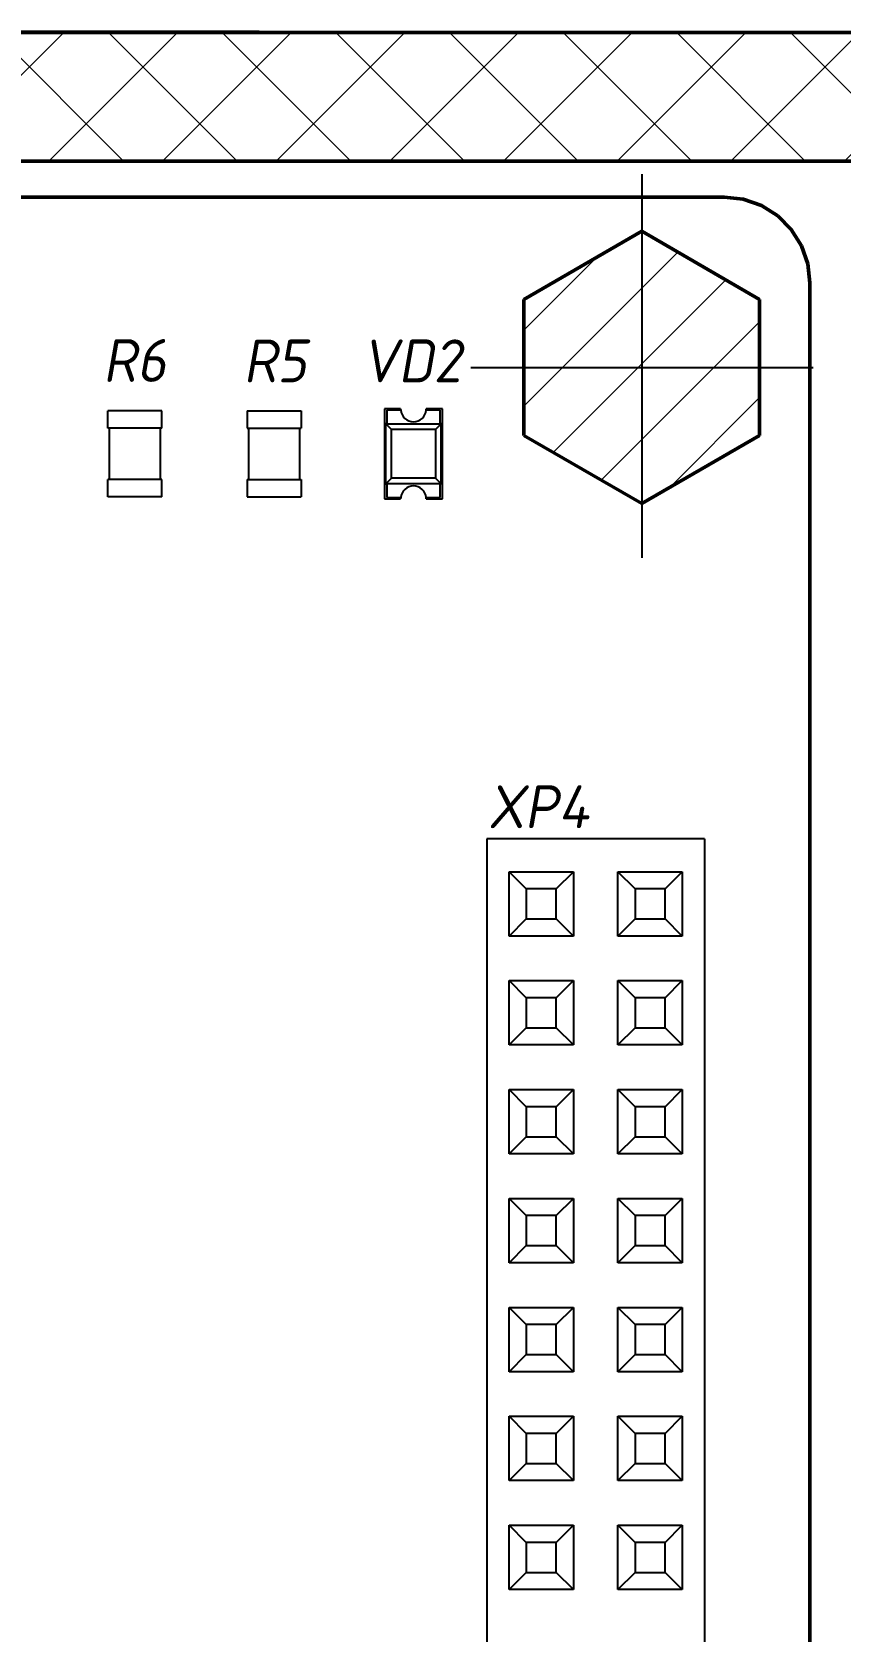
# Model space of a CAD drawing. Header units: inches. Extents: x -14 to 5184, y -66 to 1689.
# Drawn here: x 2417.65 to 2436.5, y 1442.8 to 1480.11 of the extents above; entities that cross this region are included whole.
import ezdxf

# ---------------------------------------------------------------- set-up
doc = ezdxf.new("R2010")
doc.units = ezdxf.units.IN
doc.header["$MEASUREMENT"] = 0
for name, color, linetype, lineweight in [('Видимые тонкие (ГОСТ)', 7, 'Continuous', 25), ('Видимый контур (ГОСТ)', 7, 'Continuous', 50), ('Маркер центра (ГОСТ)', 7, 'Continuous', 25), ('Штриховка (ГОСТ)', 7, 'Continuous', 18)]:
    doc.layers.add(name, color=color, linetype=linetype, lineweight=lineweight)
doc.styles.add('Standart2', font='gost_b.ttf', dxfattribs={"oblique": 10, "height": 2})

msp = doc.modelspace()

# ---------------------------------------------------------------- hatches: boundary and pattern name
at = {"layer": 'Штриховка (ГОСТ)'}
h = msp.add_hatch(dxfattribs=at)
h.set_pattern_fill('ANSI37', color=256, scale=15, style=0)
h.set_pattern_definition([(45, (-1048.1199, 909.1897), (-1.3258252, 1.3258252), []), (135, (-1048.1199, 909.1897), (-1.3258252, -1.3258252), [])])
edge = h.paths.add_edge_path()
edge.add_ellipse((2344.2502, 1411.0967), major_axis=(-5, -0.0003), ratio=1, start_angle=0, end_angle=90)
edge.add_line((2344.2504, 1406.0967), (2464.2504, 1406.1028))
edge.add_ellipse((2464.2502, 1411.1028), major_axis=(0.0003, -5), ratio=1, start_angle=0, end_angle=90)
edge.add_line((2469.2502, 1411.103), (2469.2469, 1475.103))
edge.add_ellipse((2464.2469, 1475.1028), major_axis=(5, 0.0003), ratio=1, start_angle=0, end_angle=90)
edge.add_line((2464.2467, 1480.1028), (2344.2467, 1480.0967))
edge.add_ellipse((2344.2469, 1475.0967), major_axis=(-0.0003, 5), ratio=1, start_angle=0, end_angle=90)
edge.add_line((2339.2469, 1475.0965), (2339.2502, 1411.0965))
edge = h.paths.add_edge_path(flags=0)
edge.add_ellipse((2462.25, 1414.1027), major_axis=(-0.0002, 3.5), ratio=1, start_angle=0, end_angle=360)
edge = h.paths.add_edge_path(flags=0)
edge.add_ellipse((2462.2471, 1472.1027), major_axis=(-0.0002, 3.5), ratio=1, start_angle=0, end_angle=360)
edge = h.paths.add_edge_path(flags=0)
edge.add_ellipse((2346.2471, 1472.0968), major_axis=(-0.0002, 3.5), ratio=1, start_angle=0, end_angle=360)
edge = h.paths.add_edge_path(flags=0)
edge.add_ellipse((2346.25, 1414.0968), major_axis=(-0.0002, 3.5), ratio=1, start_angle=0, end_angle=360)
edge = h.paths.add_edge_path(flags=0)
edge.add_ellipse((2459.2472, 1469.1025), major_axis=(-2, -0.0001), ratio=1, start_angle=0, end_angle=90)
edge.add_line((2459.2473, 1467.1025), (2466.2473, 1467.1029))
edge.add_line((2466.2473, 1467.1029), (2466.2497, 1419.1029))
edge.add_line((2466.2497, 1419.1029), (2459.2497, 1419.1025))
edge.add_ellipse((2459.2498, 1417.1025), major_axis=(-0.0001, 2), ratio=1, start_angle=0, end_angle=90)
edge.add_line((2457.2498, 1417.1024), (2457.2503, 1409.1024))
edge.add_line((2457.2503, 1409.1024), (2351.2503, 1409.0971))
edge.add_line((2351.2503, 1409.0971), (2351.2498, 1417.0971))
edge.add_ellipse((2349.2498, 1417.097), major_axis=(2, 0.0001), ratio=1, start_angle=0, end_angle=90)
edge.add_line((2349.2497, 1419.097), (2342.2497, 1419.0966))
edge.add_line((2342.2497, 1419.0966), (2342.2473, 1467.0966))
edge.add_line((2342.2473, 1467.0966), (2349.2473, 1467.097))
edge.add_ellipse((2349.2472, 1469.097), major_axis=(0.0001, -2), ratio=1, start_angle=0, end_angle=90)
edge.add_line((2351.2472, 1469.0971), (2351.2468, 1477.0971))
edge.add_line((2351.2468, 1477.0971), (2457.2468, 1477.1024))
edge.add_line((2457.2468, 1477.1024), (2457.2472, 1469.1024))
h = msp.add_hatch(dxfattribs=at)
h.set_pattern_fill('ANSI31', color=256, scale=10, style=0)
h.set_pattern_definition([(45, (-1048.1199, 909.1897), (-0.88388348, 0.88388348), [])])
h.paths.add_polyline_path([(2431.8754, 1475.4625), (2434.6254, 1473.8748), (2434.6254, 1470.6993), (2431.8754, 1469.1116), (2429.1254, 1470.6993), (2429.1254, 1473.8748)])

# ---------------------------------------------------------------- linework, layer by layer
at = {"layer": 'Видимые тонкие (ГОСТ)', "transparency": 33554687}
for p, q in [((2420.681, 1471.2736), (2419.421, 1471.2736)), ((2419.421, 1470.8736), (2419.421, 1471.2736)), ((2420.681, 1470.8736), (2420.681, 1471.2736)), ((2422.6709, 1471.2736), (2423.9309, 1471.2736)), ((2422.6709, 1471.2736), (2422.6709, 1470.8736)), ((2423.9309, 1471.2736), (2423.9309, 1470.8736)), ((2426.2509, 1471.3236), (2425.8759, 1471.3236)), ((2425.8759, 1471.3236), (2425.8759, 1469.2236)), ((2425.9259, 1471.2946), (2425.9259, 1470.9736)), ((2426.2524, 1471.2946), (2425.9259, 1471.2946)), ((2427.1759, 1471.2946), (2426.8495, 1471.2946)), ((2427.2259, 1471.3236), (2426.8509, 1471.3236)), ((2427.1759, 1470.9736), (2427.1759, 1471.2946)), ((2427.2259, 1469.2236), (2427.2259, 1471.3236)), ((2420.681, 1470.8736), (2419.421, 1470.8736)), ((2419.451, 1470.8736), (2419.451, 1469.6736)), ((2420.651, 1469.6736), (2420.651, 1470.8736)), ((2422.6709, 1470.8736), (2423.9309, 1470.8736)), ((2422.7009, 1470.8736), (2422.7009, 1469.6736)), ((2423.9009, 1469.6736), (2423.9009, 1470.8736)), ((2425.9009, 1470.9736), (2425.9036, 1470.9736)), ((2425.9009, 1470.9736), (2425.9009, 1469.5736)), ((2425.9259, 1470.9736), (2425.9036, 1470.9736)), ((2426.0349, 1470.8423), (2425.9036, 1470.9736)), ((2425.9259, 1470.9736), (2427.1759, 1470.9736)), ((2427.067, 1470.8423), (2426.0349, 1470.8423)), ((2426.0349, 1469.7049), (2426.0349, 1470.8423)), ((2427.1983, 1470.9736), (2427.067, 1470.8423)), ((2427.067, 1470.8423), (2427.067, 1469.7049)), ((2427.1983, 1470.9736), (2427.1759, 1470.9736)), ((2427.1983, 1470.9736), (2427.2009, 1470.9736)), ((2427.2009, 1469.5736), (2427.2009, 1470.9736)), ((2425.9036, 1469.5736), (2426.0349, 1469.7049)), ((2427.067, 1469.7049), (2426.0349, 1469.7049)), ((2427.067, 1469.7049), (2427.1983, 1469.5736)), ((2420.681, 1469.6736), (2419.421, 1469.6736)), ((2419.421, 1469.2736), (2419.421, 1469.6736)), ((2420.681, 1469.2736), (2420.681, 1469.6736)), ((2422.6709, 1469.6736), (2423.9309, 1469.6736)), ((2422.6709, 1469.6736), (2422.6709, 1469.2736)), ((2423.9309, 1469.6736), (2423.9309, 1469.2736)), ((2425.9009, 1469.5736), (2425.9036, 1469.5736)), ((2425.9259, 1469.5736), (2425.9036, 1469.5736)), ((2425.9259, 1469.5736), (2425.9259, 1469.2527)), ((2427.1759, 1469.5736), (2425.9259, 1469.5736)), ((2427.1983, 1469.5736), (2427.1759, 1469.5736)), ((2427.1759, 1469.2527), (2427.1759, 1469.5736)), ((2427.1983, 1469.5736), (2427.2009, 1469.5736)), ((2420.681, 1469.2736), (2419.421, 1469.2736)), ((2422.6709, 1469.2736), (2423.9309, 1469.2736)), ((2425.8759, 1469.2236), (2426.2509, 1469.2236)), ((2425.9259, 1469.2527), (2426.2524, 1469.2527)), ((2426.8495, 1469.2527), (2427.1759, 1469.2527)), ((2426.8509, 1469.2236), (2427.2259, 1469.2236)), ((2433.341, 1461.2987), (2428.261, 1461.2987)), ((2428.261, 1461.2987), (2428.261, 1425.2996)), ((2433.341, 1461.2987), (2433.341, 1425.2996)), ((2428.781, 1459.0287), (2428.781, 1460.5287)), ((2428.781, 1460.5287), (2430.281, 1460.5287)), ((2429.181, 1460.1287), (2428.781, 1460.5287)), ((2429.881, 1460.1287), (2430.281, 1460.5287)), ((2430.281, 1460.5287), (2430.281, 1459.0287)), ((2431.321, 1460.5287), (2432.821, 1460.5287)), ((2431.321, 1459.0287), (2431.321, 1460.5287)), ((2431.721, 1460.1287), (2431.321, 1460.5287)), ((2432.421, 1460.1287), (2432.821, 1460.5287)), ((2432.821, 1460.5287), (2432.821, 1459.0287)), ((2429.181, 1460.1287), (2429.181, 1459.4287)), ((2429.881, 1460.1287), (2429.181, 1460.1287)), ((2429.881, 1459.4287), (2429.881, 1460.1287)), ((2431.721, 1460.1287), (2431.721, 1459.4287)), ((2432.421, 1460.1287), (2431.721, 1460.1287)), ((2432.421, 1459.4287), (2432.421, 1460.1287)), ((2428.781, 1459.0287), (2429.181, 1459.4287)), ((2429.181, 1459.4287), (2429.881, 1459.4287)), ((2430.281, 1459.0287), (2429.881, 1459.4287)), ((2431.321, 1459.0287), (2431.721, 1459.4287)), ((2431.721, 1459.4287), (2432.421, 1459.4287)), ((2432.821, 1459.0287), (2432.421, 1459.4287)), ((2430.281, 1459.0287), (2428.781, 1459.0287)), ((2432.821, 1459.0287), (2431.321, 1459.0287)), ((2428.781, 1457.9887), (2430.281, 1457.9887)), ((2428.781, 1456.4887), (2428.781, 1457.9887)), ((2429.181, 1457.5887), (2428.781, 1457.9887)), ((2428.781, 1456.4887), (2428.781, 1457.9887)), ((2428.781, 1457.9887), (2430.281, 1457.9887)), ((2429.181, 1457.5887), (2428.781, 1457.9887)), ((2429.881, 1457.5887), (2430.281, 1457.9887)), ((2429.881, 1457.5887), (2430.281, 1457.9887)), ((2430.281, 1457.9887), (2430.281, 1456.4887)), ((2430.281, 1457.9887), (2430.281, 1456.4887)), ((2431.321, 1457.9887), (2432.821, 1457.9887)), ((2431.321, 1456.4887), (2431.321, 1457.9887)), ((2431.721, 1457.5887), (2431.321, 1457.9887)), ((2431.321, 1457.9887), (2432.821, 1457.9887)), ((2431.321, 1456.4887), (2431.321, 1457.9887)), ((2431.721, 1457.5887), (2431.321, 1457.9887)), ((2432.421, 1457.5887), (2432.821, 1457.9887)), ((2432.421, 1457.5887), (2432.821, 1457.9887)), ((2432.821, 1457.9887), (2432.821, 1456.4887)), ((2432.821, 1457.9887), (2432.821, 1456.4887)), ((2429.181, 1457.5887), (2429.181, 1456.8887)), ((2429.881, 1457.5887), (2429.181, 1457.5887)), ((2429.181, 1457.5887), (2429.181, 1456.8887)), ((2429.881, 1457.5887), (2429.181, 1457.5887)), ((2429.881, 1456.8887), (2429.881, 1457.5887)), ((2429.881, 1456.8887), (2429.881, 1457.5887)), ((2431.721, 1457.5887), (2431.721, 1456.8887)), ((2432.421, 1457.5887), (2431.721, 1457.5887)), ((2431.721, 1457.5887), (2431.721, 1456.8887)), ((2432.421, 1457.5887), (2431.721, 1457.5887)), ((2432.421, 1456.8887), (2432.421, 1457.5887)), ((2432.421, 1456.8887), (2432.421, 1457.5887)), ((2428.781, 1456.4887), (2429.181, 1456.8887)), ((2428.781, 1456.4887), (2429.181, 1456.8887)), ((2429.181, 1456.8887), (2429.881, 1456.8887)), ((2429.181, 1456.8887), (2429.881, 1456.8887)), ((2430.281, 1456.4887), (2429.881, 1456.8887)), ((2430.281, 1456.4887), (2429.881, 1456.8887)), ((2431.321, 1456.4887), (2431.721, 1456.8887)), ((2431.321, 1456.4887), (2431.721, 1456.8887)), ((2431.721, 1456.8887), (2432.421, 1456.8887)), ((2431.721, 1456.8887), (2432.421, 1456.8887)), ((2432.821, 1456.4887), (2432.421, 1456.8887)), ((2432.821, 1456.4887), (2432.421, 1456.8887)), ((2430.281, 1456.4887), (2428.781, 1456.4887)), ((2430.281, 1456.4887), (2428.781, 1456.4887)), ((2432.821, 1456.4887), (2431.321, 1456.4887)), ((2432.821, 1456.4887), (2431.321, 1456.4887)), ((2428.781, 1455.4487), (2430.281, 1455.4487)), ((2428.781, 1453.9487), (2428.781, 1455.4487)), ((2429.181, 1455.0487), (2428.781, 1455.4487)), ((2428.781, 1453.9487), (2428.781, 1455.4487)), ((2428.781, 1455.4487), (2430.281, 1455.4487)), ((2429.181, 1455.0487), (2428.781, 1455.4487)), ((2429.881, 1455.0487), (2430.281, 1455.4487)), ((2429.881, 1455.0487), (2430.281, 1455.4487)), ((2430.281, 1455.4487), (2430.281, 1453.9487)), ((2430.281, 1455.4487), (2430.281, 1453.9487)), ((2431.321, 1455.4487), (2432.821, 1455.4487)), ((2431.321, 1453.9487), (2431.321, 1455.4487)), ((2431.721, 1455.0487), (2431.321, 1455.4487)), ((2431.321, 1455.4487), (2432.821, 1455.4487)), ((2431.321, 1453.9487), (2431.321, 1455.4487)), ((2431.721, 1455.0487), (2431.321, 1455.4487)), ((2432.421, 1455.0487), (2432.821, 1455.4487)), ((2432.421, 1455.0487), (2432.821, 1455.4487)), ((2432.821, 1455.4487), (2432.821, 1453.9487)), ((2432.821, 1455.4487), (2432.821, 1453.9487)), ((2429.181, 1455.0487), (2429.181, 1454.3487)), ((2429.881, 1455.0487), (2429.181, 1455.0487)), ((2429.181, 1455.0487), (2429.181, 1454.3487)), ((2429.881, 1455.0487), (2429.181, 1455.0487)), ((2429.881, 1454.3487), (2429.881, 1455.0487)), ((2429.881, 1454.3487), (2429.881, 1455.0487)), ((2431.721, 1455.0487), (2431.721, 1454.3487)), ((2432.421, 1455.0487), (2431.721, 1455.0487)), ((2431.721, 1455.0487), (2431.721, 1454.3487)), ((2432.421, 1455.0487), (2431.721, 1455.0487)), ((2432.421, 1454.3487), (2432.421, 1455.0487)), ((2432.421, 1454.3487), (2432.421, 1455.0487)), ((2428.781, 1453.9487), (2429.181, 1454.3487)), ((2428.781, 1453.9487), (2429.181, 1454.3487)), ((2429.181, 1454.3487), (2429.881, 1454.3487)), ((2429.181, 1454.3487), (2429.881, 1454.3487)), ((2430.281, 1453.9487), (2429.881, 1454.3487)), ((2430.281, 1453.9487), (2429.881, 1454.3487)), ((2431.321, 1453.9487), (2431.721, 1454.3487)), ((2431.321, 1453.9487), (2431.721, 1454.3487)), ((2431.721, 1454.3487), (2432.421, 1454.3487)), ((2431.721, 1454.3487), (2432.421, 1454.3487)), ((2432.821, 1453.9487), (2432.421, 1454.3487)), ((2432.821, 1453.9487), (2432.421, 1454.3487)), ((2430.281, 1453.9487), (2428.781, 1453.9487)), ((2430.281, 1453.9487), (2428.781, 1453.9487)), ((2432.821, 1453.9487), (2431.321, 1453.9487)), ((2432.821, 1453.9487), (2431.321, 1453.9487)), ((2428.781, 1452.9087), (2430.281, 1452.9087)), ((2428.781, 1451.4087), (2428.781, 1452.9087)), ((2429.181, 1452.5087), (2428.781, 1452.9087)), ((2428.781, 1451.4087), (2428.781, 1452.9087)), ((2428.781, 1452.9087), (2430.281, 1452.9087)), ((2429.181, 1452.5087), (2428.781, 1452.9087)), ((2429.881, 1452.5087), (2430.281, 1452.9087)), ((2429.881, 1452.5087), (2430.281, 1452.9087)), ((2430.281, 1452.9087), (2430.281, 1451.4087)), ((2430.281, 1452.9087), (2430.281, 1451.4087)), ((2431.321, 1452.9087), (2432.821, 1452.9087)), ((2431.321, 1451.4087), (2431.321, 1452.9087)), ((2431.721, 1452.5087), (2431.321, 1452.9087)), ((2431.321, 1452.9087), (2432.821, 1452.9087)), ((2431.321, 1451.4087), (2431.321, 1452.9087)), ((2431.721, 1452.5087), (2431.321, 1452.9087)), ((2432.421, 1452.5087), (2432.821, 1452.9087)), ((2432.421, 1452.5087), (2432.821, 1452.9087)), ((2432.821, 1452.9087), (2432.821, 1451.4087)), ((2432.821, 1452.9087), (2432.821, 1451.4087)), ((2429.181, 1452.5087), (2429.181, 1451.8087)), ((2429.881, 1452.5087), (2429.181, 1452.5087)), ((2429.181, 1452.5087), (2429.181, 1451.8087)), ((2429.881, 1452.5087), (2429.181, 1452.5087)), ((2429.881, 1451.8087), (2429.881, 1452.5087)), ((2429.881, 1451.8087), (2429.881, 1452.5087)), ((2431.721, 1452.5087), (2431.721, 1451.8087)), ((2432.421, 1452.5087), (2431.721, 1452.5087)), ((2431.721, 1452.5087), (2431.721, 1451.8087)), ((2432.421, 1452.5087), (2431.721, 1452.5087)), ((2432.421, 1451.8087), (2432.421, 1452.5087)), ((2432.421, 1451.8087), (2432.421, 1452.5087)), ((2428.781, 1451.4087), (2429.181, 1451.8087)), ((2428.781, 1451.4087), (2429.181, 1451.8087)), ((2429.181, 1451.8087), (2429.881, 1451.8087)), ((2429.181, 1451.8087), (2429.881, 1451.8087)), ((2430.281, 1451.4087), (2429.881, 1451.8087)), ((2430.281, 1451.4087), (2429.881, 1451.8087)), ((2431.321, 1451.4087), (2431.721, 1451.8087)), ((2431.321, 1451.4087), (2431.721, 1451.8087)), ((2431.721, 1451.8087), (2432.421, 1451.8087)), ((2431.721, 1451.8087), (2432.421, 1451.8087)), ((2432.821, 1451.4087), (2432.421, 1451.8087)), ((2432.821, 1451.4087), (2432.421, 1451.8087)), ((2430.281, 1451.4087), (2428.781, 1451.4087)), ((2430.281, 1451.4087), (2428.781, 1451.4087)), ((2432.821, 1451.4087), (2431.321, 1451.4087)), ((2432.821, 1451.4087), (2431.321, 1451.4087)), ((2428.781, 1450.3687), (2430.281, 1450.3687)), ((2428.781, 1448.8687), (2428.781, 1450.3687)), ((2429.181, 1449.9687), (2428.781, 1450.3687)), ((2428.781, 1448.8687), (2428.781, 1450.3687)), ((2428.781, 1450.3687), (2430.281, 1450.3687)), ((2429.181, 1449.9687), (2428.781, 1450.3687)), ((2429.881, 1449.9687), (2430.281, 1450.3687)), ((2429.881, 1449.9687), (2430.281, 1450.3687)), ((2430.281, 1450.3687), (2430.281, 1448.8687)), ((2430.281, 1450.3687), (2430.281, 1448.8687)), ((2431.321, 1450.3687), (2432.821, 1450.3687)), ((2431.321, 1448.8687), (2431.321, 1450.3687)), ((2431.721, 1449.9687), (2431.321, 1450.3687)), ((2431.321, 1450.3687), (2432.821, 1450.3687)), ((2431.321, 1448.8687), (2431.321, 1450.3687)), ((2431.721, 1449.9687), (2431.321, 1450.3687)), ((2432.421, 1449.9687), (2432.821, 1450.3687)), ((2432.421, 1449.9687), (2432.821, 1450.3687)), ((2432.821, 1450.3687), (2432.821, 1448.8687)), ((2432.821, 1450.3687), (2432.821, 1448.8687)), ((2429.181, 1449.9687), (2429.181, 1449.2687)), ((2429.881, 1449.9687), (2429.181, 1449.9687)), ((2429.181, 1449.9687), (2429.181, 1449.2687)), ((2429.881, 1449.9687), (2429.181, 1449.9687)), ((2429.881, 1449.2687), (2429.881, 1449.9687)), ((2429.881, 1449.2687), (2429.881, 1449.9687)), ((2431.721, 1449.9687), (2431.721, 1449.2687)), ((2432.421, 1449.9687), (2431.721, 1449.9687)), ((2431.721, 1449.9687), (2431.721, 1449.2687)), ((2432.421, 1449.9687), (2431.721, 1449.9687)), ((2432.421, 1449.2687), (2432.421, 1449.9687)), ((2432.421, 1449.2687), (2432.421, 1449.9687)), ((2428.781, 1448.8687), (2429.181, 1449.2687)), ((2428.781, 1448.8687), (2429.181, 1449.2687)), ((2429.181, 1449.2687), (2429.881, 1449.2687)), ((2429.181, 1449.2687), (2429.881, 1449.2687)), ((2430.281, 1448.8687), (2429.881, 1449.2687)), ((2430.281, 1448.8687), (2429.881, 1449.2687)), ((2431.321, 1448.8687), (2431.721, 1449.2687)), ((2431.321, 1448.8687), (2431.721, 1449.2687)), ((2431.721, 1449.2687), (2432.421, 1449.2687)), ((2431.721, 1449.2687), (2432.421, 1449.2687)), ((2432.821, 1448.8687), (2432.421, 1449.2687)), ((2432.821, 1448.8687), (2432.421, 1449.2687)), ((2430.281, 1448.8687), (2428.781, 1448.8687)), ((2430.281, 1448.8687), (2428.781, 1448.8687)), ((2432.821, 1448.8687), (2431.321, 1448.8687)), ((2432.821, 1448.8687), (2431.321, 1448.8687)), ((2428.781, 1447.8287), (2430.281, 1447.8287)), ((2428.781, 1446.3287), (2428.781, 1447.8287)), ((2429.181, 1447.4287), (2428.781, 1447.8287)), ((2428.781, 1446.3287), (2428.781, 1447.8287)), ((2428.781, 1447.8287), (2430.281, 1447.8287)), ((2429.181, 1447.4287), (2428.781, 1447.8287)), ((2429.881, 1447.4287), (2430.281, 1447.8287)), ((2429.881, 1447.4287), (2430.281, 1447.8287)), ((2430.281, 1447.8287), (2430.281, 1446.3287)), ((2430.281, 1447.8287), (2430.281, 1446.3287)), ((2431.321, 1447.8287), (2432.821, 1447.8287)), ((2431.321, 1446.3287), (2431.321, 1447.8287)), ((2431.721, 1447.4287), (2431.321, 1447.8287)), ((2431.321, 1447.8287), (2432.821, 1447.8287)), ((2431.321, 1446.3287), (2431.321, 1447.8287)), ((2431.721, 1447.4287), (2431.321, 1447.8287)), ((2432.421, 1447.4287), (2432.821, 1447.8287)), ((2432.421, 1447.4287), (2432.821, 1447.8287)), ((2432.821, 1447.8287), (2432.821, 1446.3287)), ((2432.821, 1447.8287), (2432.821, 1446.3287)), ((2429.181, 1447.4287), (2429.181, 1446.7287)), ((2429.881, 1447.4287), (2429.181, 1447.4287)), ((2429.181, 1447.4287), (2429.181, 1446.7287)), ((2429.881, 1447.4287), (2429.181, 1447.4287)), ((2429.881, 1446.7287), (2429.881, 1447.4287)), ((2429.881, 1446.7287), (2429.881, 1447.4287)), ((2431.721, 1447.4287), (2431.721, 1446.7287)), ((2432.421, 1447.4287), (2431.721, 1447.4287)), ((2431.721, 1447.4287), (2431.721, 1446.7287)), ((2432.421, 1447.4287), (2431.721, 1447.4287)), ((2432.421, 1446.7287), (2432.421, 1447.4287)), ((2432.421, 1446.7287), (2432.421, 1447.4287)), ((2428.781, 1446.3287), (2429.181, 1446.7287)), ((2428.781, 1446.3287), (2429.181, 1446.7287)), ((2429.181, 1446.7287), (2429.881, 1446.7287)), ((2429.181, 1446.7287), (2429.881, 1446.7287)), ((2430.281, 1446.3287), (2429.881, 1446.7287)), ((2430.281, 1446.3287), (2429.881, 1446.7287)), ((2431.321, 1446.3287), (2431.721, 1446.7287)), ((2431.321, 1446.3287), (2431.721, 1446.7287)), ((2431.721, 1446.7287), (2432.421, 1446.7287)), ((2431.721, 1446.7287), (2432.421, 1446.7287)), ((2432.821, 1446.3287), (2432.421, 1446.7287)), ((2432.821, 1446.3287), (2432.421, 1446.7287)), ((2430.281, 1446.3287), (2428.781, 1446.3287)), ((2430.281, 1446.3287), (2428.781, 1446.3287)), ((2432.821, 1446.3287), (2431.321, 1446.3287)), ((2432.821, 1446.3287), (2431.321, 1446.3287)), ((2428.781, 1445.2887), (2430.281, 1445.2887)), ((2428.781, 1443.7887), (2428.781, 1445.2887)), ((2429.181, 1444.8887), (2428.781, 1445.2887)), ((2428.781, 1443.7887), (2428.781, 1445.2887)), ((2428.781, 1445.2887), (2430.281, 1445.2887)), ((2429.181, 1444.8887), (2428.781, 1445.2887)), ((2429.881, 1444.8887), (2430.281, 1445.2887)), ((2429.881, 1444.8887), (2430.281, 1445.2887)), ((2430.281, 1445.2887), (2430.281, 1443.7887)), ((2430.281, 1445.2887), (2430.281, 1443.7887)), ((2431.321, 1445.2887), (2432.821, 1445.2887)), ((2431.321, 1443.7887), (2431.321, 1445.2887)), ((2431.721, 1444.8887), (2431.321, 1445.2887)), ((2431.321, 1445.2887), (2432.821, 1445.2887)), ((2431.321, 1443.7887), (2431.321, 1445.2887)), ((2431.721, 1444.8887), (2431.321, 1445.2887)), ((2432.421, 1444.8887), (2432.821, 1445.2887)), ((2432.421, 1444.8887), (2432.821, 1445.2887)), ((2432.821, 1445.2887), (2432.821, 1443.7887)), ((2432.821, 1445.2887), (2432.821, 1443.7887)), ((2429.181, 1444.8887), (2429.181, 1444.1887)), ((2429.881, 1444.8887), (2429.181, 1444.8887)), ((2429.181, 1444.8887), (2429.181, 1444.1887)), ((2429.881, 1444.8887), (2429.181, 1444.8887)), ((2429.881, 1444.1887), (2429.881, 1444.8887)), ((2429.881, 1444.1887), (2429.881, 1444.8887)), ((2431.721, 1444.8887), (2431.721, 1444.1887)), ((2432.421, 1444.8887), (2431.721, 1444.8887)), ((2431.721, 1444.8887), (2431.721, 1444.1887)), ((2432.421, 1444.8887), (2431.721, 1444.8887)), ((2432.421, 1444.1887), (2432.421, 1444.8887)), ((2432.421, 1444.1887), (2432.421, 1444.8887)), ((2428.781, 1443.7887), (2429.181, 1444.1887)), ((2428.781, 1443.7887), (2429.181, 1444.1887)), ((2429.181, 1444.1887), (2429.881, 1444.1887)), ((2429.181, 1444.1887), (2429.881, 1444.1887)), ((2430.281, 1443.7887), (2429.881, 1444.1887)), ((2430.281, 1443.7887), (2429.881, 1444.1887)), ((2431.321, 1443.7887), (2431.721, 1444.1887)), ((2431.321, 1443.7887), (2431.721, 1444.1887)), ((2431.721, 1444.1887), (2432.421, 1444.1887)), ((2431.721, 1444.1887), (2432.421, 1444.1887)), ((2432.821, 1443.7887), (2432.421, 1444.1887)), ((2432.821, 1443.7887), (2432.421, 1444.1887)), ((2430.281, 1443.7887), (2428.781, 1443.7887)), ((2430.281, 1443.7887), (2428.781, 1443.7887)), ((2432.821, 1443.7887), (2431.321, 1443.7887)), ((2432.821, 1443.7887), (2431.321, 1443.7887))]:
    msp.add_line(p, q, dxfattribs=at)
for centre, start, end in [((2426.5509, 1471.3236), 180.00001, 185.55921), ((2426.5509, 1471.3236), 185.55921, 354.44081), ((2426.5509, 1471.3236), 354.44081, 0.00001), ((2426.5509, 1469.2236), 5.55921, 174.44081), ((2426.5509, 1469.2236), 174.44081, 180.00001), ((2426.5509, 1469.2236), 0.00001, 5.55921)]:
    msp.add_arc(centre, 0.3, start, end, dxfattribs=at)
at = {"layer": 'Видимый контур (ГОСТ)'}
for p, q in [((2344.2467, 1480.0967), (2464.2467, 1480.1028)), ((2344.25, 1480.1027), (2462.2483, 1480.1027)), ((2385.7141, 1480.1107), (2422.7859, 1480.1107)), ((2457.2468, 1477.1024), (2351.2468, 1477.0971)), ((2429.1254, 1473.8748), (2431.8754, 1475.4625)), ((2431.8754, 1475.4625), (2434.6254, 1473.8748)), ((2429.1254, 1470.6993), (2429.1254, 1473.8748)), ((2434.6254, 1473.8748), (2434.6254, 1470.6993)), ((2431.8754, 1469.1116), (2429.1254, 1470.6993)), ((2434.6254, 1470.6993), (2431.8754, 1469.1116))]:
    msp.add_line(p, q, dxfattribs=at)
at = {"layer": 'Видимый контур (ГОСТ)', "transparency": 33554687}
for p, q in [((2433.8009, 1476.2606), (2374.8009, 1476.2606)), ((2434.2459, 1476.2096), (2433.8009, 1476.2606)), ((2434.6689, 1476.0626), (2434.2459, 1476.2096)), ((2435.0479, 1475.8236), (2434.6689, 1476.0626)), ((2435.3649, 1475.5076), (2435.0479, 1475.8236)), ((2435.6029, 1475.1276), (2435.3649, 1475.5076)), ((2435.7509, 1474.7056), (2435.6029, 1475.1276)), ((2435.8009, 1474.2606), (2435.7509, 1474.7056)), ((2435.8009, 1412.2606), (2435.8009, 1474.2606))]:
    msp.add_line(p, q, dxfattribs=at)
at = {"layer": 'Видимый контур (ГОСТ)'}
msp.add_open_spline([(2422.7859, 1480.1107), (2422.8533, 1480.1107), (2422.9222, 1480.1081), (2422.9927, 1480.1027)], degree=3, dxfattribs=at)
at = {"layer": 'Маркер центра (ГОСТ)', "ltscale": 0.5}
for p, q in [((2431.8754, 1476.7922), (2431.8754, 1467.8479)), ((2427.8856, 1472.2871), (2435.8754, 1472.2871))]:
    msp.add_line(p, q, dxfattribs=at)

# ---------------------------------------------------------------- texts
at = {"layer": 'Видимые тонкие (ГОСТ)', "color": 0, "transparency": 33554687, "char_height": 1, "attachment_point": 1, "style": 'Standart2'}
for s, insert in [('R6', (2419.3042, 1472.9516)), ('R5', (2422.58, 1472.9417)), ('VD2', (2425.3375, 1472.9419)), ('XP4', (2428.2807, 1462.5439))]:
    msp.add_mtext_dynamic_manual_height_columns(s, width=2.880706, gutter_width=6.5, heights=[0], dxfattribs=dict(at, insert=insert))

doc.saveas('drawing.dxf')
